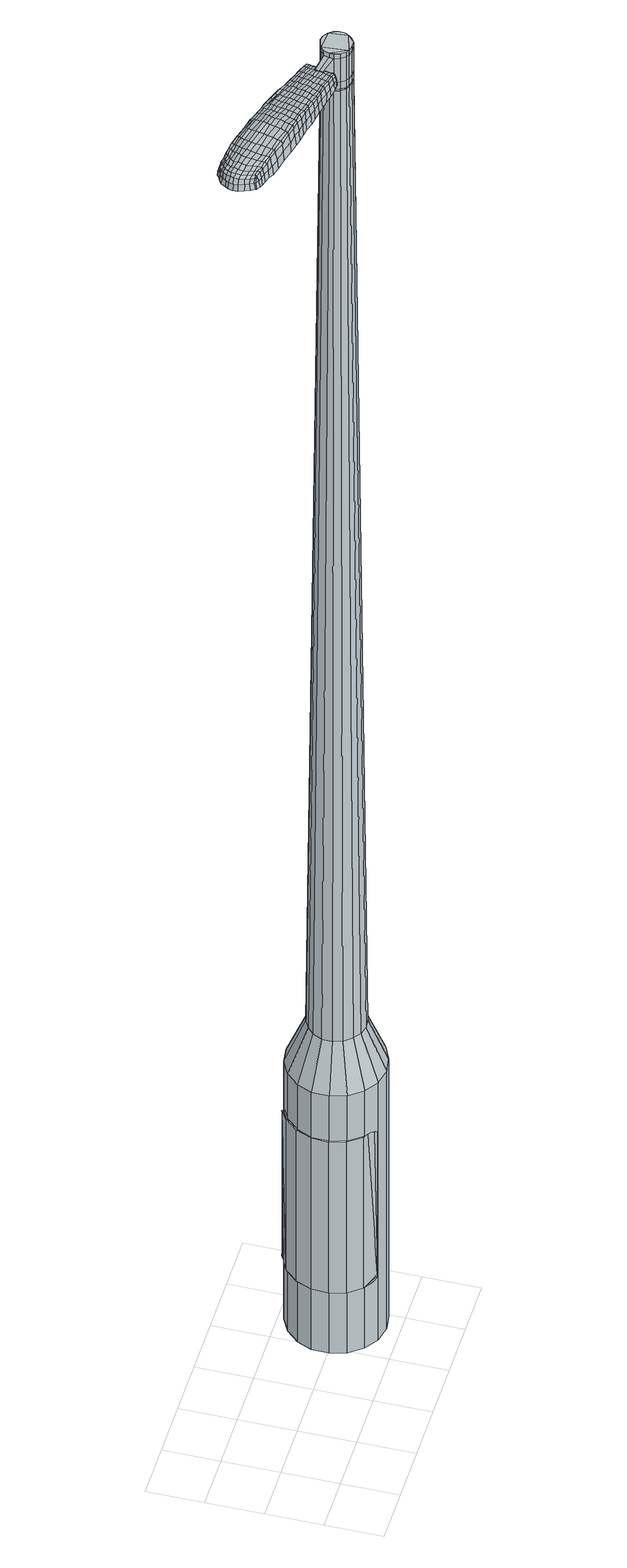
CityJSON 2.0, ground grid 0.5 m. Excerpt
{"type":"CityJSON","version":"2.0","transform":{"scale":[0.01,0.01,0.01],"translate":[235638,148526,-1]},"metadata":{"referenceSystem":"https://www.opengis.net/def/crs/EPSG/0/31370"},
"CityObjects":{
"object1":{"type":"GenericCityObject","attributes":{"cluster":133,"mean_distance_to_centroid":0.0794,"new_centroid_x":235639.89,"new_centroid_y":148526.56,"mean_distance_to_camera":6.66,"H1":18.89,"H2":18.63,"Z_final":110.5,"cluster2":-1,"proj_x":235640.83,"proj_y":148522.44,"id_line":62572,"bearing_l":77.05,"distance":4.23,"orientation":"left","G_obj":167.05},"geometry":[{"type":"MultiSurface","lod":"2","boundaries":[[[0,1,2,3]],[[1,4,5,2]],[[4,6,7,5]],[[6,8,9,7]],[[8,10,11,9]],[[10,12,13,11]],[[12,14,15,13]],[[14,16,17,15]],[[16,18,19,17]],[[18,20,21,19]],[[20,22,23,21]],[[22,24,25,23]],[[24,26,27,25]],[[26,28,29,27]],[[28,30,31,29]],[[30,32,33,31]],[[32,34,35,33]],[[34,0,3,35]],[[36,37,38,39]],[[38,40,41,42]],[[41,43,42]],[[42,44,45,46]],[[45,47,46]],[[46,48,49,50]],[[49,51,50]],[[42,46,50,38]],[[50,52,39,38]],[[53,36,39]],[[2,5,7,35]],[[7,9,11,15]],[[11,13,15]],[[15,17,19,23]],[[19,21,23]],[[23,25,27,31]],[[27,29,31]],[[15,23,31,7]],[[31,33,35,7]],[[3,2,35]],[[1,0,54,55]],[[0,34,56,54]],[[34,32,57,56]],[[32,30,58,57]],[[30,28,59,58]],[[28,26,60,59]],[[26,24,61,60]],[[24,22,62,61]],[[22,20,63,62]],[[20,18,64,63]],[[18,16,65,64]],[[16,14,66,65]],[[14,12,67,66]],[[12,10,68,67]],[[10,8,69,68]],[[8,6,70,69]],[[6,4,71,70]],[[4,1,55,71]],[[55,54,72,73]],[[54,56,74,72]],[[56,57,75,74]],[[57,58,76,75]],[[58,59,77,76]],[[59,60,78,77]],[[60,61,79,78]],[[61,62,80,79]],[[62,63,81,80]],[[63,64,82,81]],[[64,65,83,82]],[[65,66,84,83]],[[66,67,85,84]],[[67,68,86,85]],[[68,69,87,86]],[[69,70,88,87]],[[70,71,89,88]],[[71,55,73,89]],[[72,90,91,92]],[[93,94,90,72]],[[75,95,94,93]],[[96,97,95,75]],[[98,99,97,96]],[[78,100,99,98]],[[101,102,100,78]],[[103,104,102,101]],[[105,106,104,103]],[[107,108,106,105]],[[109,110,108,107]],[[111,112,110,109]],[[113,114,112,111]],[[115,116,114,113]],[[117,118,116,115]],[[88,119,118,117]],[[89,120,119,88]],[[92,91,120,89]],[[121,122,123,124]],[[125,121,124,126]],[[127,125,126,128]],[[129,127,128,130]],[[131,129,130,132]],[[133,131,132,134]],[[135,133,134,136]],[[137,135,136,138]],[[139,137,138,140]],[[141,139,140,142]],[[143,141,142,144]],[[145,143,144,146]],[[147,145,146,148]],[[149,147,148,150]],[[151,149,150,152]],[[153,151,152,154]],[[73,72,92]],[[74,93,72]],[[74,75,93]],[[76,96,75]],[[76,77,98,96]],[[77,78,98]],[[79,101,78]],[[79,80,103,101]],[[80,81,105,103]],[[81,82,107,105]],[[82,83,109,107]],[[83,84,111,109]],[[84,85,113,111]],[[85,86,115,113]],[[86,87,117,115]],[[87,88,117]],[[73,92,89]],[[155,91,90]],[[155,120,91]],[[156,118,119]],[[156,157,116,118]],[[157,158,114,116]],[[158,159,112,114]],[[159,160,110,112]],[[160,161,108,110]],[[161,162,106,108]],[[162,163,104,106]],[[163,164,102,104]],[[164,100,102]],[[165,99,100]],[[165,166,97,99]],[[166,95,97]],[[167,94,95]],[[167,90,94]],[[39,52,153,168]],[[155,90,169,154]],[[53,39,168,122]],[[90,167,123,169]],[[36,53,122,121]],[[167,95,124,123]],[[37,36,121,125]],[[95,166,126,124]],[[38,37,125,127]],[[166,165,128,126]],[[40,38,127,129]],[[165,100,130,128]],[[41,40,129,131]],[[100,164,132,130]],[[43,41,131,133]],[[164,163,134,132]],[[42,43,133,135]],[[163,162,136,134]],[[44,42,135,137]],[[162,161,138,136]],[[45,44,137,139]],[[161,160,140,138]],[[47,45,139,141]],[[160,159,142,140]],[[46,47,141,143]],[[159,158,144,142]],[[48,46,143,145]],[[158,157,146,144]],[[49,48,145,147]],[[157,156,148,146]],[[51,49,147,149]],[[156,119,150,148]],[[50,51,149,151]],[[119,120,152,150]],[[52,50,151,153]],[[120,155,154,152]],[[153,154,170,171]],[[154,169,172,170]],[[169,123,173,172]],[[123,122,174,173]],[[122,168,175,174]],[[168,153,171,175]],[[176,177,178,179]],[[180,176,179,181]],[[176,180,182,183]],[[177,176,183,184]],[[185,186,187,188]],[[189,185,188,190]],[[185,189,191,192]],[[186,185,192,193]],[[194,195,196,197]],[[198,194,197,199]],[[194,198,200,201]],[[195,194,201,202]],[[203,204,205,206]],[[207,203,206,208]],[[203,207,209,210]],[[204,203,210,211]],[[212,213,214,215]],[[216,212,215,217]],[[212,216,218,219]],[[213,212,219,220]],[[221,222,223,224]],[[225,221,224,226]],[[221,225,227,228]],[[222,221,228,229]],[[230,231,232,233]],[[222,230,233,223]],[[230,222,229,234]],[[231,230,234,235]],[[236,237,238,239]],[[231,236,239,232]],[[236,231,235,240]],[[237,236,240,241]],[[242,180,181,243]],[[237,242,243,238]],[[242,237,241,244]],[[180,242,244,182]],[[245,246,247,248]],[[249,245,248,250]],[[245,249,251,252]],[[246,245,252,253]],[[254,255,256,257]],[[246,254,257,247]],[[254,246,253,258]],[[255,254,258,259]],[[260,261,262,263]],[[255,260,263,256]],[[260,255,259,264]],[[261,260,264,265]],[[266,267,268,269]],[[261,266,269,262]],[[266,261,265,270]],[[267,266,270,271]],[[272,177,184,273]],[[267,272,273,268]],[[272,267,271,274]],[[177,272,274,178]],[[275,276,277,278]],[[279,275,278,280]],[[275,279,281,282]],[[276,275,282,283]],[[284,285,286,287]],[[276,284,287,277]],[[284,276,283,288]],[[285,284,288,289]],[[290,291,292,293]],[[285,290,293,286]],[[290,285,289,294]],[[291,290,294,295]],[[296,189,190,297]],[[291,296,297,292]],[[296,291,295,298]],[[189,296,298,191]],[[299,300,301,302]],[[303,299,302,304]],[[299,303,305,306]],[[300,299,306,307]],[[308,309,310,311]],[[300,308,311,301]],[[308,300,307,312]],[[309,308,312,313]],[[314,315,316,317]],[[309,314,317,310]],[[314,309,313,318]],[[315,314,318,319]],[[320,321,322,323]],[[315,320,323,316]],[[320,315,319,324]],[[321,320,324,325]],[[326,186,193,327]],[[321,326,327,322]],[[326,321,325,328]],[[186,326,328,187]],[[329,215,214,330]],[[331,329,330,332]],[[329,331,333,334]],[[215,329,334,217]],[[335,331,332,336]],[[337,335,336,338]],[[335,337,339,340]],[[331,335,340,333]],[[341,337,338,342]],[[343,341,342,344]],[[341,343,345,346]],[[337,341,346,339]],[[347,343,344,348]],[[349,347,348,350]],[[347,349,351,352]],[[343,347,352,345]],[[353,349,350,354]],[[204,353,354,205]],[[353,204,211,355]],[[349,353,355,351]],[[356,357,202,201]],[[358,356,201,200]],[[356,358,359,360]],[[357,356,360,361]],[[362,363,361,360]],[[364,362,360,359]],[[362,364,365,366]],[[363,362,366,367]],[[368,369,367,366]],[[370,368,366,365]],[[368,370,371,372]],[[369,368,372,373]],[[374,375,373,372]],[[376,374,372,371]],[[374,376,209,207]],[[375,374,207,208]],[[377,378,379,380]],[[279,377,380,281]],[[377,279,280,381]],[[378,377,381,382]],[[383,198,199,384]],[[378,383,384,379]],[[383,378,382,385]],[[198,383,385,200]],[[386,387,388,389]],[[225,386,389,227]],[[386,225,226,390]],[[387,386,390,391]],[[392,393,394,395]],[[387,392,395,388]],[[392,387,391,396]],[[393,392,396,397]],[[398,195,202,399]],[[393,398,399,394]],[[398,393,397,400]],[[195,398,400,196]],[[401,402,403,404]],[[183,401,404,184]],[[401,183,182,405]],[[402,401,405,406]],[[407,408,409,410]],[[402,407,410,403]],[[407,402,406,411]],[[408,407,411,412]],[[413,206,205,414]],[[408,413,414,409]],[[413,408,412,415]],[[206,413,415,208]],[[416,417,418,419]],[[188,416,419,190]],[[416,188,187,420]],[[417,416,420,421]],[[422,210,209,423]],[[417,422,423,418]],[[422,417,421,424]],[[210,422,424,211]],[[425,426,427,428]],[[303,425,428,305]],[[425,303,304,429]],[[426,425,429,430]],[[431,216,217,432]],[[426,431,432,427]],[[431,426,430,433]],[[216,431,433,218]],[[434,435,436,437]],[[249,434,437,251]],[[434,249,250,438]],[[435,434,438,439]],[[440,441,442,443]],[[435,440,443,436]],[[440,435,439,444]],[[441,440,444,445]],[[446,213,220,447]],[[441,446,447,442]],[[446,441,445,448]],[[213,446,448,214]],[[449,450,439,438]],[[248,449,438,250]],[[449,248,247,451]],[[450,449,451,452]],[[453,454,445,444]],[[450,453,444,439]],[[453,450,452,455]],[[454,453,455,456]],[[457,330,214,448]],[[454,457,448,445]],[[457,454,456,458]],[[330,457,458,332]],[[459,460,461,462]],[[306,459,462,307]],[[459,306,305,428]],[[460,459,428,427]],[[463,334,333,464]],[[460,463,464,461]],[[463,460,427,432]],[[334,463,432,217]],[[465,466,452,451]],[[257,465,451,247]],[[465,257,256,467]],[[466,465,467,468]],[[469,470,456,455]],[[466,469,455,452]],[[469,466,468,471]],[[470,469,471,472]],[[473,336,332,458]],[[470,473,458,456]],[[473,470,472,474]],[[336,473,474,338]],[[475,476,477,478]],[[312,475,478,313]],[[475,312,307,462]],[[476,475,462,461]],[[479,340,339,480]],[[476,479,480,477]],[[479,476,461,464]],[[340,479,464,333]],[[481,482,468,467]],[[263,481,467,256]],[[481,263,262,483]],[[482,481,483,484]],[[485,486,472,471]],[[482,485,471,468]],[[485,482,484,487]],[[486,485,487,488]],[[489,342,338,474]],[[486,489,474,472]],[[489,486,488,490]],[[342,489,490,344]],[[491,492,493,494]],[[318,491,494,319]],[[491,318,313,478]],[[492,491,478,477]],[[495,346,345,496]],[[492,495,496,493]],[[495,492,477,480]],[[346,495,480,339]],[[497,498,484,483]],[[269,497,483,262]],[[497,269,268,499]],[[498,497,499,500]],[[501,502,488,487]],[[498,501,487,484]],[[501,498,500,503]],[[502,501,503,504]],[[505,348,344,490]],[[502,505,490,488]],[[505,502,504,506]],[[348,505,506,350]],[[507,508,509,510]],[[324,507,510,325]],[[507,324,319,494]],[[508,507,494,493]],[[511,352,351,512]],[[508,511,512,509]],[[511,508,493,496]],[[352,511,496,345]],[[513,514,500,499]],[[273,513,499,268]],[[513,273,184,404]],[[514,513,404,403]],[[515,516,504,503]],[[514,515,503,500]],[[515,514,403,410]],[[516,515,410,409]],[[517,354,350,506]],[[516,517,506,504]],[[517,516,409,414]],[[354,517,414,205]],[[518,519,421,420]],[[328,518,420,187]],[[518,328,325,510]],[[519,518,510,509]],[[520,355,211,424]],[[519,520,424,421]],[[520,519,509,512]],[[355,520,512,351]],[[521,522,382,381]],[[278,521,381,280]],[[521,278,277,523]],[[522,521,523,524]],[[525,358,200,385]],[[522,525,385,382]],[[525,522,524,526]],[[358,525,526,359]],[[527,528,529,530]],[[228,527,530,229]],[[527,228,227,389]],[[528,527,389,388]],[[531,532,533,534]],[[528,531,534,529]],[[531,528,388,395]],[[532,531,395,394]],[[535,357,361,536]],[[532,535,536,533]],[[535,532,394,399]],[[357,535,399,202]],[[537,538,524,523]],[[287,537,523,277]],[[537,287,286,539]],[[538,537,539,540]],[[541,364,359,526]],[[538,541,526,524]],[[541,538,540,542]],[[364,541,542,365]],[[543,544,545,546]],[[234,543,546,235]],[[543,234,229,530]],[[544,543,530,529]],[[547,548,549,550]],[[544,547,550,545]],[[547,544,529,534]],[[548,547,534,533]],[[551,363,367,552]],[[548,551,552,549]],[[551,548,533,536]],[[363,551,536,361]],[[553,554,540,539]],[[293,553,539,286]],[[553,293,292,555]],[[554,553,555,556]],[[557,370,365,542]],[[554,557,542,540]],[[557,554,556,558]],[[370,557,558,371]],[[559,560,561,562]],[[240,559,562,241]],[[559,240,235,546]],[[560,559,546,545]],[[563,564,565,566]],[[560,563,566,561]],[[563,560,545,550]],[[564,563,550,549]],[[567,369,373,568]],[[564,567,568,565]],[[567,564,549,552]],[[369,567,552,367]],[[569,570,556,555]],[[297,569,555,292]],[[569,297,190,419]],[[570,569,419,418]],[[571,376,371,558]],[[570,571,558,556]],[[571,570,418,423]],[[376,571,423,209]],[[572,573,406,405]],[[244,572,405,182]],[[572,244,241,562]],[[573,572,562,561]],[[574,575,412,411]],[[573,574,411,406]],[[574,573,561,566]],[[575,574,566,565]],[[576,375,208,415]],[[575,576,415,412]],[[576,575,565,568]],[[375,576,568,373]],[[577,578,579,580]],[[580,579,581,582]],[[583,581,579,584]],[[584,579,578,585]],[[586,587,588,589]],[[589,588,590,591]],[[592,590,588,593]],[[593,588,587,594]],[[595,596,597,598]],[[598,597,599,600]],[[601,599,597,602]],[[602,597,596,603]],[[604,605,606,607]],[[607,606,608,609]],[[610,608,606,611]],[[611,606,605,612]],[[613,614,615,616]],[[616,615,617,618]],[[619,617,615,620]],[[620,615,614,621]],[[622,623,624,625]],[[625,624,626,627]],[[628,626,624,629]],[[629,624,623,630]],[[631,632,633,634]],[[634,633,623,622]],[[630,623,633,635]],[[635,633,632,636]],[[637,638,639,640]],[[640,639,632,631]],[[636,632,639,641]],[[641,639,638,642]],[[582,581,643,644]],[[644,643,638,637]],[[642,638,643,645]],[[645,643,581,583]],[[646,647,648,649]],[[649,648,650,651]],[[652,650,648,653]],[[653,648,647,654]],[[655,656,657,658]],[[658,657,647,646]],[[654,647,657,659]],[[659,657,656,660]],[[661,662,663,664]],[[664,663,656,655]],[[660,656,663,665]],[[665,663,662,666]],[[667,668,669,670]],[[670,669,662,661]],[[666,662,669,671]],[[671,669,668,672]],[[585,578,673,674]],[[674,673,668,667]],[[672,668,673,675]],[[675,673,578,577]],[[676,677,678,679]],[[679,678,680,681]],[[682,680,678,683]],[[683,678,677,684]],[[685,686,687,688]],[[688,687,677,676]],[[684,677,687,689]],[[689,687,686,690]],[[691,692,693,694]],[[694,693,686,685]],[[690,686,693,695]],[[695,693,692,696]],[[591,590,697,698]],[[698,697,692,691]],[[696,692,697,699]],[[699,697,590,592]],[[700,701,702,703]],[[703,702,704,705]],[[706,704,702,707]],[[707,702,701,708]],[[709,710,711,712]],[[712,711,701,700]],[[708,701,711,713]],[[713,711,710,714]],[[715,716,717,718]],[[718,717,710,709]],[[714,710,717,719]],[[719,717,716,720]],[[721,722,723,724]],[[724,723,716,715]],[[720,716,723,725]],[[725,723,722,726]],[[594,587,727,728]],[[728,727,722,721]],[[726,722,727,729]],[[729,727,587,586]],[[613,616,175,730]],[[730,175,731,732]],[[733,731,175,734]],[[734,175,616,618]],[[732,731,735,736]],[[736,735,737,738]],[[739,737,735,740]],[[740,735,731,733]],[[738,737,741,742]],[[742,741,743,744]],[[745,743,741,746]],[[746,741,737,739]],[[744,743,747,748]],[[748,747,749,750]],[[751,749,747,752]],[[752,747,743,745]],[[750,749,753,754]],[[754,753,605,604]],[[612,605,753,755]],[[755,753,749,751]],[[603,756,757,602]],[[602,757,758,601]],[[759,758,757,760]],[[760,757,756,761]],[[761,762,763,760]],[[760,763,764,759]],[[765,764,763,766]],[[766,763,762,767]],[[767,768,769,766]],[[766,769,770,765]],[[771,770,769,772]],[[772,769,768,773]],[[773,774,775,772]],[[772,775,776,771]],[[610,776,775,608]],[[608,775,774,609]],[[777,778,779,780]],[[780,779,680,682]],[[681,680,779,781]],[[781,779,778,782]],[[600,599,783,784]],[[784,783,778,777]],[[782,778,783,785]],[[785,783,599,601]],[[786,787,788,789]],[[789,788,626,628]],[[627,626,788,790]],[[790,788,787,791]],[[792,793,794,795]],[[795,794,787,786]],[[791,787,794,796]],[[796,794,793,797]],[[603,596,798,799]],[[799,798,793,792]],[[797,793,798,800]],[[800,798,596,595]],[[801,802,803,804]],[[804,803,584,585]],[[583,584,803,805]],[[805,803,802,806]],[[807,808,809,810]],[[810,809,802,801]],[[806,802,809,811]],[[811,809,808,812]],[[604,607,813,814]],[[814,813,808,807]],[[812,808,813,815]],[[815,813,607,609]],[[816,817,818,819]],[[819,818,589,591]],[[586,589,818,820]],[[820,818,817,821]],[[610,611,822,823]],[[823,822,817,816]],[[821,817,822,824]],[[824,822,611,612]],[[825,826,827,828]],[[828,827,704,706]],[[705,704,827,829]],[[829,827,826,830]],[[618,617,831,832]],[[832,831,826,825]],[[830,826,831,833]],[[833,831,617,619]],[[834,835,650,836]],[[836,650,652]],[[651,650,837]],[[650,835,837]],[[838,839,840,841]],[[841,840,835,834]],[[837,835,840,842]],[[842,840,839,843]],[[621,614,844,845]],[[845,844,839,838]],[[843,839,844,846]],[[846,844,614,613]],[[837,847,649,651]],[[646,649,847,848]],[[848,847,849]],[[843,850,851,842]],[[842,851,847,837]],[[849,847,851,852]],[[852,851,850,853]],[[613,730,171,846]],[[846,171,850,843]],[[853,850,171,854]],[[854,171,730,732]],[[855,856,857,858]],[[858,857,707,708]],[[706,707,857,828]],[[828,857,856,825]],[[733,734,859,860]],[[860,859,856,855]],[[825,856,859,832]],[[832,859,734,618]],[[849,861,862,848]],[[848,862,658,646]],[[655,658,862,863]],[[863,862,861,864]],[[853,865,866,852]],[[852,866,861,849]],[[864,861,866,867]],[[867,866,865,868]],[[732,736,869,854]],[[854,869,865,853]],[[868,865,869,870]],[[870,869,736,738]],[[871,872,873,874]],[[874,873,713,714]],[[708,713,873,858]],[[858,873,872,855]],[[739,740,875,876]],[[876,875,872,871]],[[855,872,875,860]],[[860,875,740,733]],[[864,877,878,863]],[[863,878,664,655]],[[661,664,878,879]],[[879,878,877,880]],[[868,881,882,867]],[[867,882,877,864]],[[880,877,882,883]],[[883,882,881,884]],[[738,742,885,870]],[[870,885,881,868]],[[884,881,885,886]],[[886,885,742,744]],[[887,888,889,890]],[[890,889,719,720]],[[714,719,889,874]],[[874,889,888,871]],[[745,746,891,892]],[[892,891,888,887]],[[871,888,891,876]],[[876,891,746,739]],[[880,893,894,879]],[[879,894,670,661]],[[667,670,894,895]],[[895,894,893,896]],[[884,897,898,883]],[[883,898,893,880]],[[896,893,898,899]],[[899,898,897,900]],[[744,748,901,886]],[[886,901,897,884]],[[900,897,901,902]],[[902,901,748,750]],[[903,904,905,906]],[[906,905,725,726]],[[720,725,905,890]],[[890,905,904,887]],[[751,752,907,908]],[[908,907,904,903]],[[887,904,907,892]],[[892,907,752,745]],[[896,909,910,895]],[[895,910,674,667]],[[585,674,910,804]],[[804,910,909,801]],[[900,911,912,899]],[[899,912,909,896]],[[801,909,912,810]],[[810,912,911,807]],[[750,754,913,902]],[[902,913,911,900]],[[807,911,913,814]],[[814,913,754,604]],[[821,914,915,820]],[[820,915,729,586]],[[726,729,915,906]],[[906,915,914,903]],[[612,755,916,824]],[[824,916,914,821]],[[903,914,916,908]],[[908,916,755,751]],[[782,917,918,781]],[[781,918,679,681]],[[676,679,918,919]],[[919,918,917,920]],[[601,758,921,785]],[[785,921,917,782]],[[920,917,921,922]],[[922,921,758,759]],[[923,924,925,926]],[[926,925,629,630]],[[628,629,925,789]],[[789,925,924,786]],[[927,928,929,930]],[[930,929,924,923]],[[786,924,929,795]],[[795,929,928,792]],[[761,756,931,932]],[[932,931,928,927]],[[792,928,931,799]],[[799,931,756,603]],[[920,933,934,919]],[[919,934,688,676]],[[685,688,934,935]],[[935,934,933,936]],[[759,764,937,922]],[[922,937,933,920]],[[936,933,937,938]],[[938,937,764,765]],[[939,940,941,942]],[[942,941,635,636]],[[630,635,941,926]],[[926,941,940,923]],[[943,944,945,946]],[[946,945,940,939]],[[923,940,945,930]],[[930,945,944,927]],[[767,762,947,948]],[[948,947,944,943]],[[927,944,947,932]],[[932,947,762,761]],[[936,949,950,935]],[[935,950,694,685]],[[691,694,950,951]],[[951,950,949,952]],[[765,770,953,938]],[[938,953,949,936]],[[952,949,953,954]],[[954,953,770,771]],[[955,956,957,958]],[[958,957,641,642]],[[636,641,957,942]],[[942,957,956,939]],[[959,960,961,962]],[[962,961,956,955]],[[939,956,961,946]],[[946,961,960,943]],[[773,768,963,964]],[[964,963,960,959]],[[943,960,963,948]],[[948,963,768,767]],[[952,965,966,951]],[[951,966,698,691]],[[591,698,966,819]],[[819,966,965,816]],[[771,776,967,954]],[[954,967,965,952]],[[816,965,967,823]],[[823,967,776,610]],[[806,968,969,805]],[[805,969,645,583]],[[642,645,969,958]],[[958,969,968,955]],[[812,970,971,811]],[[811,971,968,806]],[[955,968,971,962]],[[962,971,970,959]],[[609,774,972,815]],[[815,972,970,812]],[[959,970,972,964]],[[964,972,774,773]],[[577,580,179,178]],[[580,582,181,179]],[[592,593,192,191]],[[593,594,193,192]],[[595,598,197,196]],[[598,600,199,197]],[[619,620,219,218]],[[620,621,220,219]],[[622,625,224,223]],[[625,627,226,224]],[[631,634,233,232]],[[634,622,223,233]],[[637,640,239,238]],[[640,631,232,239]],[[582,644,243,181]],[[644,637,238,243]],[[652,653,252,251]],[[653,654,253,252]],[[654,659,258,253]],[[659,660,259,258]],[[660,665,264,259]],[[665,666,265,264]],[[666,671,270,265]],[[671,672,271,270]],[[672,675,274,271]],[[675,577,178,274]],[[682,683,282,281]],[[683,684,283,282]],[[684,689,288,283]],[[689,690,289,288]],[[690,695,294,289]],[[695,696,295,294]],[[696,699,298,295]],[[699,592,191,298]],[[700,703,302,301]],[[703,705,304,302]],[[709,712,311,310]],[[712,700,301,311]],[[715,718,317,316]],[[718,709,310,317]],[[721,724,323,322]],[[724,715,316,323]],[[594,728,327,193]],[[728,721,322,327]],[[777,780,380,379]],[[780,682,281,380]],[[600,784,384,199]],[[784,777,379,384]],[[627,790,390,226]],[[790,791,391,390]],[[791,796,396,391]],[[796,797,397,396]],[[797,800,400,397]],[[800,595,196,400]],[[705,829,429,304]],[[829,830,430,429]],[[830,833,433,430]],[[833,619,218,433]],[[834,836,437,436]],[[836,652,251,437]],[[838,841,443,442]],[[841,834,436,443]],[[621,845,447,220]],[[845,838,442,447]],[[973,974,975,976]],[[977,978,976,975]],[[979,980,981,982]],[[983,984,985,986]],[[974,987,988,975]],[[989,977,975,988]],[[990,979,982,991]],[[992,993,984,983]],[[987,994,995,988]],[[995,996,989,988]],[[997,990,991,998]],[[999,993,992,1000]],[[994,1001,1002,995]],[[1002,1003,996,995]],[[1004,997,998,1005]],[[1006,999,1000,1007]],[[1008,1009,1010,1011]],[[1012,1013,1009,1008]],[[1012,1014,1015,1013]],[[1014,1016,1017,1015]],[[1018,1019,1020,1021]],[[1022,1023,1019,1018]],[[1024,1025,1023,1022]],[[1026,1027,1025,1024]],[[1021,1010,1009,1018]],[[1018,1009,1013,1022]],[[1013,1015,1024,1022]],[[1015,1017,1026,1024]],[[982,981,978,977]],[[991,982,977,989]],[[996,998,991,989]],[[1003,1005,998,996]],[[983,986,980,979]],[[992,983,979,990]],[[1000,992,990,997]],[[1007,1000,997,1004]],[[984,1008,1011,985]],[[993,1012,1008,984]],[[1014,1012,993,999]],[[1016,1014,999,1006]],[[1028,1029,1030,1031]],[[1030,1032,1033,1034]],[[1030,1034,1035,1036]],[[1030,1036,1031]],[[1037,1028,1031,1038]],[[1039,1038,1031,1040]],[[1041,1040,1031]],[[1042,1030,1029,1043]],[[1044,1042,1043,1045]],[[1046,1044,1045,1047]],[[1048,1046,1047,1049]],[[1050,1048,1049,1051]],[[1051,1052,1053,1054]],[[1051,1054,1055,1056]],[[1051,1056,1057,1058]],[[1057,1059,1060,1061]],[[1057,1061,1062,1063]],[[1057,1063,1058]],[[1051,1058,1050]],[[1064,1065,1029,1028]],[[1066,1067,1032,1030]],[[1068,1069,1041,1031]],[[1065,1070,1043,1029]],[[1071,1066,1030,1042]],[[1070,1072,1045,1043]],[[1073,1071,1042,1044]],[[1072,1074,1047,1045]],[[1075,1073,1044,1046]],[[1074,1076,1049,1047]],[[1077,1075,1046,1048]],[[1076,1078,1051,1049]],[[1079,1077,1048,1050]],[[1078,1080,1052,1051]],[[1081,1082,1059,1057]],[[1083,1079,1050,1058]],[[1053,1052,1080,1084]],[[1054,1053,1084,1085]],[[1055,1054,1085,1086]],[[1056,1055,1086,1087]],[[1057,1056,1087,1081]],[[1088,1064,1028,1037]],[[1089,1088,1037,1038]],[[1090,1089,1038,1039]],[[1091,1090,1039,1040]],[[1069,1091,1040,1041]],[[1033,1032,1067,1092]],[[1060,1059,1082,1093]],[[1034,1033,1092,1094]],[[1035,1034,1094,1095]],[[1036,1035,1095,1096]],[[1031,1036,1096,1068]],[[1061,1060,1093,1097]],[[1062,1061,1097,1098]],[[1063,1062,1098,1099]],[[1058,1063,1099,1083]]]}]}
},
"vertices":[
[145,64,384],[151,77,384],[151,77,96],[145,64,96],[161,88,384],[161,88,96],[174,95,384],[174,95,96],[189,97,384],[189,97,96],[203,93,384],[203,93,96],[216,85,384],[216,85,96],[224,74,384],[224,74,96],[229,59,384],[229,59,96],[228,45,384],[228,45,96],[222,31,384],[222,31,96],[212,20,384],[212,20,96],[199,14,384],[199,14,96],[185,12,384],[185,12,96],[170,15,384],[170,15,96],[158,23,384],[158,23,96],[149,35,384],[149,35,96],[145,49,384],[145,49,96],[175,48,1524],[178,44,1524],[181,42,1524],[174,57,1524],[186,41,1524],[191,41,1524],[198,47,1524],[195,44,1524],[200,51,1524],[200,56,1524],[196,64,1524],[199,60,1524],[192,67,1524],[187,68,1524],[179,65,1524],[183,67,1524],[175,62,1524],[173,53,1524],[162,60,429],[166,68,429],[162,51,429],[164,43,429],[170,36,429],[177,31,429],[185,29,429],[194,30,429],[202,34,429],[208,41,429],[211,49,429],[212,57,429],[209,66,429],[204,73,429],[197,77,429],[188,79,429],[179,78,429],[172,74,429],[174,57,1483],[175,62,1483],[173,53,1483],[175,48,1483],[178,44,1483],[181,42,1483],[186,41,1483],[191,41,1483],[195,44,1483],[198,47,1483],[200,51,1483],[200,56,1483],[199,60,1483],[196,64,1483],[192,67,1483],[187,68,1483],[183,67,1483],[179,65,1483],[174,57,1485],[176,61,1485],[176,61,1483],[174,53,1483],[174,53,1485],[175,48,1485],[178,45,1483],[178,45,1485],[182,42,1483],[182,42,1485],[186,41,1485],[190,42,1483],[190,42,1485],[194,44,1483],[194,44,1485],[197,47,1483],[197,47,1485],[199,51,1483],[199,51,1485],[199,56,1483],[199,56,1485],[198,60,1483],[198,60,1485],[195,64,1483],[195,64,1485],[192,66,1483],[192,66,1485],[187,67,1483],[187,67,1485],[183,67,1485],[179,65,1485],[175,48,1519],[173,53,1519],[173,53,1493],[175,48,1493],[178,44,1519],[178,44,1493],[181,42,1519],[181,42,1493],[186,41,1519],[186,41,1493],[191,41,1519],[191,41,1493],[195,44,1519],[195,44,1493],[198,47,1519],[198,47,1493],[200,51,1519],[200,51,1493],[200,56,1519],[200,56,1493],[199,60,1519],[199,60,1493],[196,64,1519],[196,64,1493],[192,67,1519],[192,67,1493],[187,68,1519],[187,68,1493],[183,67,1519],[183,67,1493],[179,65,1519],[179,65,1493],[175,62,1519],[175,62,1493],[175,62,1485],[187,68,1485],[192,67,1485],[196,64,1485],[199,60,1485],[200,56,1485],[200,51,1485],[198,47,1485],[195,44,1485],[191,41,1485],[181,42,1485],[178,44,1485],[173,53,1485],[174,57,1519],[174,57,1493],[156,65,1513],[156,65,1518],[155,61,1513],[155,58,1513],[155,58,1518],[155,61,1518],[88,97,1519],[94,95,1518],[94,97,1509],[87,99,1510],[79,99,1519],[78,101,1510],[80,98,1526],[88,95,1525],[95,93,1525],[79,60,1519],[86,58,1518],[87,60,1525],[80,61,1525],[70,61,1519],[71,63,1526],[69,60,1510],[77,58,1510],[84,57,1509],[11,93,1519],[12,97,1519],[11,97,1513],[10,93,1513],[11,89,1519],[10,89,1513],[13,89,1524],[13,93,1524],[14,96,1524],[83,77,1530],[91,75,1529],[91,78,1529],[84,80,1530],[74,79,1531],[75,82,1531],[74,75,1530],[83,73,1530],[90,71,1529],[162,59,1512],[163,61,1512],[161,62,1517],[161,59,1517],[161,56,1512],[160,56,1517],[160,56,1506],[161,59,1506],[162,62,1506],[30,109,1519],[33,109,1519],[32,110,1512],[29,111,1512],[27,109,1518],[27,110,1512],[28,108,1522],[30,108,1523],[33,107,1524],[38,108,1519],[43,107,1519],[42,109,1512],[37,110,1512],[38,107,1524],[43,106,1525],[49,106,1519],[57,105,1519],[56,106,1511],[48,108,1511],[49,105,1526],[57,103,1526],[68,102,1519],[67,104,1510],[68,100,1526],[158,76,1513],[151,79,1513],[152,77,1518],[159,75,1517],[164,75,1512],[163,74,1516],[163,76,1506],[158,78,1507],[151,80,1507],[144,81,1514],[137,83,1515],[137,81,1520],[144,79,1519],[143,82,1507],[136,84,1507],[130,85,1515],[123,87,1516],[123,86,1522],[130,83,1521],[129,87,1508],[122,89,1508],[115,89,1517],[108,91,1517],[109,90,1524],[116,88,1523],[115,91,1508],[107,93,1509],[101,93,1518],[102,92,1524],[100,95,1509],[21,74,1519],[24,73,1519],[25,74,1524],[21,76,1523],[19,76,1518],[19,76,1522],[17,75,1512],[20,73,1512],[23,72,1512],[29,72,1519],[34,70,1519],[35,71,1525],[29,73,1524],[27,71,1512],[33,69,1512],[40,68,1519],[47,66,1519],[49,68,1526],[41,70,1526],[38,67,1511],[46,65,1511],[59,64,1519],[60,65,1526],[57,63,1510],[152,47,1513],[144,48,1513],[143,47,1507],[150,46,1507],[157,46,1512],[156,46,1506],[156,47,1516],[152,48,1517],[145,49,1518],[137,49,1514],[129,51,1515],[128,50,1507],[135,49,1507],[138,51,1519],[130,52,1520],[122,52,1515],[115,53,1516],[113,52,1508],[120,51,1508],[123,53,1521],[116,54,1522],[107,54,1517],[100,56,1517],[98,55,1509],[106,53,1508],[108,56,1523],[101,57,1524],[93,57,1518],[91,56,1509],[94,58,1524],[156,60,1519],[156,63,1519],[148,62,1520],[149,64,1520],[148,59,1520],[155,57,1519],[141,64,1522],[142,66,1522],[134,65,1523],[134,68,1523],[133,62,1523],[140,61,1521],[127,67,1524],[127,70,1524],[119,68,1525],[120,71,1525],[119,65,1525],[126,64,1524],[112,70,1526],[113,73,1526],[105,72,1527],[106,75,1527],[104,68,1527],[111,67,1526],[98,73,1528],[98,76,1528],[97,70,1528],[16,92,1527],[16,96,1527],[16,88,1526],[20,87,1527],[20,91,1528],[21,95,1528],[26,90,1529],[27,93,1529],[26,86,1528],[33,84,1530],[33,88,1530],[34,92,1530],[40,86,1531],[41,90,1531],[40,82,1530],[49,80,1531],[49,84,1531],[50,88,1531],[62,81,1531],[63,85,1531],[61,78,1531],[17,77,1518],[15,80,1519],[14,79,1513],[16,76,1513],[18,77,1523],[16,80,1523],[13,84,1519],[12,84,1513],[14,84,1524],[25,109,1518],[22,107,1518],[23,107,1523],[26,107,1523],[24,110,1513],[22,108,1513],[19,106,1519],[16,103,1519],[17,103,1524],[20,105,1523],[18,106,1513],[15,104,1513],[14,100,1519],[15,100,1524],[13,100,1513],[88,94,1528],[87,92,1528],[94,90,1528],[95,92,1527],[80,96,1528],[79,94,1529],[87,89,1529],[86,86,1530],[93,84,1529],[94,87,1528],[78,92,1529],[77,88,1530],[85,83,1530],[92,81,1529],[76,85,1531],[81,62,1528],[81,65,1529],[72,66,1529],[72,64,1528],[88,61,1527],[88,63,1528],[82,69,1529],[73,70,1530],[89,67,1528],[159,47,1512],[160,49,1512],[159,50,1517],[158,48,1517],[158,46,1506],[159,48,1506],[161,52,1512],[159,53,1517],[160,52,1506],[165,73,1512],[165,71,1512],[164,72,1506],[165,74,1506],[164,73,1517],[164,71,1517],[164,69,1512],[164,67,1512],[163,67,1506],[164,70,1506],[163,69,1517],[163,67,1517],[163,64,1512],[162,64,1506],[162,64,1517],[159,74,1519],[158,72,1519],[152,76,1520],[151,74,1520],[158,70,1519],[157,68,1519],[151,72,1520],[150,70,1520],[157,65,1519],[150,67,1520],[153,49,1519],[153,51,1519],[146,52,1520],[146,50,1520],[154,54,1519],[147,56,1520],[144,78,1521],[144,76,1521],[137,80,1522],[137,78,1522],[144,74,1521],[143,71,1521],[136,76,1522],[136,73,1523],[142,69,1522],[135,71,1523],[138,52,1521],[139,54,1521],[131,55,1522],[131,53,1522],[140,57,1521],[132,59,1522],[130,82,1523],[130,80,1523],[123,84,1524],[123,82,1524],[129,78,1523],[129,75,1524],[122,80,1525],[121,77,1525],[128,72,1524],[121,74,1525],[124,54,1523],[124,57,1523],[117,58,1524],[116,56,1524],[125,60,1524],[118,61,1525],[116,86,1525],[115,84,1525],[109,88,1526],[108,86,1526],[115,82,1526],[114,79,1526],[108,84,1527],[107,81,1527],[113,76,1526],[106,78,1527],[109,57,1525],[110,59,1525],[102,61,1526],[102,58,1526],[110,63,1526],[103,64,1527],[102,90,1527],[101,88,1527],[101,86,1527],[100,83,1528],[99,80,1528],[95,60,1527],[95,62,1527],[96,66,1528],[20,77,1525],[19,79,1525],[24,76,1526],[23,78,1526],[17,83,1526],[21,82,1527],[28,107,1525],[26,106,1525],[30,105,1526],[32,106,1525],[23,104,1525],[20,102,1526],[24,101,1527],[27,104,1526],[18,99,1526],[22,98,1527],[29,74,1526],[28,77,1527],[35,73,1527],[34,75,1528],[27,81,1528],[33,79,1529],[37,106,1526],[35,104,1527],[41,103,1528],[43,105,1527],[33,102,1527],[30,100,1528],[37,98,1529],[39,101,1528],[28,97,1528],[36,95,1530],[41,71,1528],[40,73,1529],[49,69,1528],[49,71,1529],[40,77,1529],[49,76,1530],[49,104,1528],[47,102,1528],[56,100,1529],[57,102,1528],[46,100,1529],[44,97,1530],[53,95,1530],[54,98,1530],[43,94,1530],[51,91,1531],[60,66,1529],[60,69,1529],[61,73,1530],[68,99,1528],[67,97,1529],[66,95,1530],[65,92,1530],[64,88,1531],[93,95,1509],[94,93,1518],[87,95,1518],[86,97,1509],[79,97,1519],[78,99,1510],[79,96,1525],[88,94,1525],[94,92,1525],[87,62,1525],[86,60,1518],[79,62,1518],[80,63,1525],[71,63,1519],[72,64,1525],[69,62,1510],[77,60,1509],[84,59,1509],[13,96,1513],[14,96,1519],[13,93,1519],[12,93,1513],[14,89,1519],[13,89,1513],[15,89,1524],[15,93,1524],[16,96,1524],[91,78,1528],[90,75,1528],[83,77,1529],[84,80,1529],[74,79,1529],[75,82,1529],[74,75,1529],[82,73,1529],[89,72,1528],[160,62,1516],[160,62,1512],[160,59,1512],[159,60,1516],[159,56,1512],[158,57,1516],[158,56,1506],[159,59,1506],[160,62,1506],[32,108,1512],[33,107,1519],[30,107,1518],[29,109,1512],[28,107,1518],[27,108,1512],[28,106,1522],[30,106,1523],[33,105,1523],[42,107,1512],[43,105,1519],[37,106,1519],[37,108,1512],[38,105,1524],[43,104,1525],[55,104,1511],[56,103,1519],[49,104,1519],[48,106,1511],[49,103,1525],[57,101,1526],[67,100,1519],[66,102,1510],[68,99,1526],[151,76,1518],[151,77,1513],[158,75,1513],[158,74,1517],[163,73,1512],[162,72,1515],[162,74,1506],[157,76,1506],[150,78,1507],[137,80,1520],[136,81,1514],[143,79,1514],[144,78,1519],[143,80,1507],[135,83,1507],[122,84,1522],[122,85,1516],[129,83,1515],[129,82,1521],[128,85,1508],[121,87,1508],[108,88,1523],[108,89,1517],[115,87,1516],[115,86,1522],[114,89,1508],[107,91,1508],[101,91,1517],[101,90,1524],[100,93,1509],[25,76,1523],[25,75,1519],[22,76,1518],[22,77,1523],[20,77,1518],[21,78,1522],[19,76,1512],[20,75,1512],[23,74,1512],[36,73,1525],[35,72,1519],[29,74,1519],[30,75,1524],[28,72,1512],[33,71,1512],[49,69,1526],[48,68,1519],[40,70,1519],[41,71,1525],[39,69,1511],[46,67,1511],[59,66,1519],[60,67,1526],[58,65,1510],[143,49,1507],[144,50,1513],[152,49,1513],[151,48,1506],[157,48,1512],[156,48,1506],[156,49,1515],[152,50,1517],[145,51,1518],[128,52,1507],[130,53,1514],[137,51,1514],[136,50,1507],[138,52,1519],[131,54,1520],[113,54,1508],[115,55,1516],[122,54,1515],[121,53,1508],[123,55,1521],[116,56,1522],[99,57,1508],[100,58,1517],[107,56,1516],[106,55,1508],[109,58,1522],[101,59,1523],[93,59,1517],[92,58,1509],[94,60,1524],[155,63,1518],[148,62,1519],[148,65,1519],[147,59,1519],[154,58,1518],[141,64,1520],[141,66,1520],[133,65,1521],[134,68,1521],[133,62,1521],[140,61,1520],[126,67,1523],[127,70,1523],[119,69,1524],[119,71,1524],[118,66,1524],[125,64,1523],[112,70,1525],[112,73,1525],[104,72,1526],[105,75,1526],[104,69,1526],[111,67,1525],[97,74,1527],[98,76,1527],[96,70,1527],[18,95,1526],[17,92,1526],[17,88,1525],[21,87,1526],[21,91,1526],[22,94,1526],[28,93,1528],[27,90,1528],[27,86,1527],[34,84,1528],[34,88,1529],[35,91,1529],[42,90,1530],[41,86,1530],[40,83,1529],[49,81,1530],[49,84,1530],[50,88,1530],[63,85,1530],[62,82,1530],[61,78,1530],[16,80,1513],[17,80,1518],[18,78,1518],[17,77,1512],[20,79,1523],[18,81,1523],[15,85,1519],[14,84,1513],[16,85,1523],[24,105,1523],[23,106,1518],[26,107,1518],[27,106,1523],[25,108,1512],[23,107,1512],[19,101,1523],[18,102,1519],[21,104,1519],[22,103,1523],[20,105,1513],[17,102,1513],[16,99,1519],[17,99,1524],[15,99,1513],[94,90,1527],[87,91,1527],[88,93,1527],[94,91,1526],[79,95,1527],[79,94,1528],[92,84,1528],[85,86,1528],[86,89,1528],[93,87,1527],[78,91,1528],[77,88,1529],[85,83,1529],[92,81,1528],[76,85,1529],[72,67,1528],[81,65,1527],[81,64,1527],[72,65,1527],[88,62,1526],[88,64,1527],[81,69,1528],[73,71,1528],[89,68,1527],[157,50,1516],[158,50,1512],[158,48,1512],[157,49,1516],[157,48,1506],[157,49,1506],[158,53,1512],[158,53,1516],[157,52,1506],[162,73,1506],[163,72,1512],[163,74,1506],[162,72,1516],[161,68,1506],[162,67,1512],[162,70,1512],[162,70,1506],[161,69,1516],[161,67,1516],[161,64,1512],[160,65,1506],[160,64,1516],[158,73,1518],[151,75,1519],[151,74,1519],[156,68,1518],[157,70,1518],[150,72,1519],[150,70,1519],[149,67,1519],[146,53,1519],[152,51,1518],[152,50,1518],[145,52,1519],[153,54,1518],[146,56,1519],[143,76,1520],[144,77,1520],[137,79,1521],[136,78,1521],[142,71,1520],[143,74,1520],[136,76,1521],[135,73,1521],[142,69,1520],[135,71,1521],[131,55,1521],[138,54,1520],[138,53,1520],[131,54,1521],[139,57,1520],[132,59,1521],[129,80,1522],[129,81,1522],[122,83,1523],[122,82,1523],[128,75,1522],[129,78,1522],[121,80,1523],[121,77,1524],[127,72,1523],[120,74,1524],[116,58,1523],[124,57,1522],[123,56,1522],[116,57,1523],[124,60,1522],[117,62,1523],[115,84,1524],[115,85,1524],[108,87,1525],[108,86,1525],[114,79,1525],[114,82,1524],[107,83,1525],[106,81,1526],[113,76,1525],[106,78,1526],[102,61,1525],[109,60,1524],[109,58,1524],[102,60,1525],[110,63,1524],[103,65,1525],[101,88,1526],[101,89,1526],[99,82,1527],[100,85,1526],[99,79,1527],[95,63,1526],[95,61,1526],[96,66,1526],[20,80,1524],[22,78,1524],[25,77,1525],[23,79,1525],[18,84,1525],[22,83,1525],[30,104,1525],[27,105,1524],[29,105,1524],[32,105,1525],[25,100,1526],[21,101,1525],[24,103,1524],[27,103,1525],[19,98,1525],[23,97,1526],[29,77,1526],[30,76,1526],[35,74,1526],[35,76,1527],[27,81,1526],[34,80,1527],[41,102,1527],[35,103,1526],[37,104,1526],[43,103,1526],[37,98,1528],[31,99,1527],[33,101,1526],[39,100,1527],[29,96,1527],[36,95,1528],[41,74,1527],[41,72,1527],[49,70,1527],[49,72,1528],[40,78,1528],[49,76,1529],[55,99,1528],[48,101,1527],[49,102,1527],[56,100,1527],[53,94,1529],[44,96,1529],[46,99,1528],[54,97,1528],[43,93,1529],[51,91,1530],[60,70,1528],[61,68,1528],[61,74,1529],[67,97,1528],[68,98,1528],[65,91,1529],[66,94,1529],[64,88,1530],[162,74,1508],[161,67,1508],[129,76,1509],[131,84,1509],[109,81,1510],[111,90,1510],[70,91,1512],[72,100,1512],[90,96,1511],[88,87,1511],[53,95,1513],[39,98,1514],[41,106,1514],[55,104,1513],[159,61,1508],[128,68,1509],[107,73,1510],[68,82,1512],[86,78,1511],[51,86,1513],[37,89,1514],[158,54,1508],[126,60,1509],[105,65,1510],[66,73,1512],[84,69,1511],[35,80,1514],[48,77,1513],[156,48,1508],[124,53,1509],[103,56,1510],[64,64,1512],[81,60,1511],[33,72,1514],[46,68,1513],[26,100,1514],[21,100,1514],[23,107,1514],[28,108,1514],[24,92,1514],[20,93,1514],[22,84,1514],[18,86,1514],[21,76,1514],[17,79,1514],[16,98,1515],[12,96,1515],[13,97,1515],[17,103,1515],[15,94,1515],[12,95,1515],[14,90,1515],[12,94,1515],[13,86,1515],[12,93,1515],[160,21,334],[156,23,334],[156,23,165],[168,15,171],[160,21,165],[163,19,165],[165,17,166],[167,16,167],[168,15,169],[163,19,334],[165,17,333],[167,16,332],[168,15,331],[168,15,328],[147,35,165],[147,35,334],[143,49,165],[143,49,334],[144,64,165],[144,64,334],[150,78,165],[150,78,334],[160,89,165],[160,89,334],[164,91,334],[167,93,334],[170,94,333],[171,95,332],[172,96,331],[173,96,328],[164,91,165],[173,96,171],[172,96,169],[171,95,167],[170,94,166],[167,93,165],[161,23,334],[158,25,334],[158,25,165],[161,23,165],[170,17,171],[170,17,328],[150,36,334],[150,36,165],[146,50,334],[146,50,165],[147,64,334],[147,64,165],[152,76,334],[152,76,165],[162,87,334],[162,87,165],[165,89,334],[174,93,328],[174,93,171],[165,89,165],[168,90,334],[171,92,333],[173,93,332],[174,93,331],[164,21,334],[167,19,333],[168,18,332],[169,18,331],[164,21,165],[174,93,169],[167,19,166],[168,18,167],[169,18,169],[173,93,167],[171,92,166],[168,90,165]
]}
